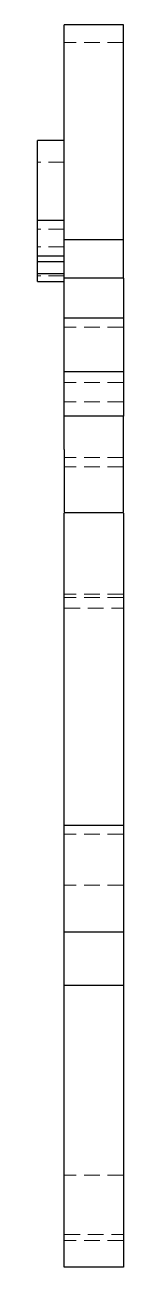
# Model space of a CAD drawing. Header units: millimetres. Extents: x 50 to 226, y 7 to 161.
# Drawn here: x 219.5 to 226.5, y 7 to 107 of the extents above.
import ezdxf

# ---------------------------------------------------------------- set-up
doc = ezdxf.new("R2010")
doc.units = ezdxf.units.MM
doc.linetypes.add('HIDDEN', pattern=[1.905, 1.27, -0.635])

msp = doc.modelspace()

# ---------------------------------------------------------------- linework, layer by layer
at = {"color": 7, "linetype": 'Continuous', "lineweight": 25}
for p, q in [((226.46, 107), (221.69, 107)), ((221.69, 103.33), (221.69, 107)), ((226.46, 103.33), (226.46, 107)), ((221.69, 89.7), (221.69, 103.33)), ((226.46, 89.7), (226.46, 103.33)), ((221.69, 97.7), (219.54, 97.7)), ((221.69, 91.26), (219.54, 91.26)), ((219.54, 88.39), (219.54, 91.26)), ((226.46, 89.7), (221.69, 89.7)), ((221.69, 86.6), (221.69, 89.7)), ((226.46, 86.6), (226.46, 89.7)), ((219.54, 87.96), (219.54, 88.39)), ((221.69, 88.39), (219.54, 88.39)), ((219.54, 87.96), (221.69, 87.96)), ((219.54, 86.96), (219.54, 87.96)), ((221.69, 86.96), (219.54, 86.96)), ((219.54, 86.33), (219.54, 86.96)), ((219.54, 86.33), (221.69, 86.33)), ((226.46, 86.6), (221.69, 86.6)), ((221.69, 83.38), (221.69, 86.6)), ((226.46, 86.6), (226.46, 83.38)), ((221.69, 79.08), (221.69, 83.38)), ((226.46, 83.38), (221.69, 83.38)), ((226.46, 83.38), (226.46, 79.08)), ((221.69, 75.5), (221.69, 79.08)), ((226.46, 79.08), (221.69, 79.08)), ((226.46, 79.08), (226.46, 75.5)), ((226.46, 75.5), (221.69, 75.5)), ((221.69, 72.81), (221.69, 75.5)), ((226.46, 72.81), (226.46, 75.5)), ((221.69, 72.81), (221.69, 67.75)), ((226.46, 67.75), (226.46, 72.81)), ((221.69, 67.75), (226.46, 67.75)), ((226.46, 67.7), (226.46, 42.56)), ((226.46, 42.56), (221.69, 42.56)), ((221.69, 41.85), (221.69, 42.56)), ((226.46, 42.56), (226.46, 41.85)), ((221.69, 33.97), (221.69, 41.85)), ((226.46, 41.85), (226.46, 33.97)), ((226.46, 33.97), (221.69, 33.97)), ((221.69, 29.67), (221.69, 33.97)), ((226.46, 33.97), (226.46, 29.67)), ((226.46, 29.67), (221.69, 29.67)), ((221.69, 7), (221.69, 29.67)), ((226.46, 29.67), (226.46, 7)), ((226.46, 7), (221.69, 7))]:
    msp.add_line(p, q, dxfattribs=at)
at = {"color": 7, "linetype": 'HIDDEN', "lineweight": 18}
for p, q in [((226.46, 105.58), (221.69, 105.58)), ((221.69, 95.94), (219.54, 95.94)), ((221.69, 90.54), (219.54, 90.54)), ((221.69, 89.14), (219.54, 89.14)), ((221.69, 86.81), (219.54, 86.81)), ((226.46, 82.66), (221.69, 82.66)), ((226.46, 78.21), (221.69, 78.21)), ((226.46, 76.65), (221.69, 76.65)), ((226.46, 72.16), (221.69, 72.16)), ((226.46, 71.43), (221.69, 71.43)), ((226.46, 61.18), (221.69, 61.18)), ((226.46, 60.9), (221.69, 60.9)), ((221.69, 60.04), (226.46, 60.04)), ((226.46, 41.85), (221.69, 41.85)), ((226.46, 37.74), (221.69, 37.74)), ((226.46, 14.41), (221.69, 14.41)), ((221.69, 9.64), (226.46, 9.64)), ((226.46, 9.15), (221.69, 9.15))]:
    msp.add_line(p, q, dxfattribs=at)
at = {"color": 7, "linetype": 'Continuous', "lineweight": 25}
for points, knots in [([(219.54, 91.26), (219.54, 91.67), (219.54, 92.51), (219.54, 93.74), (219.54, 94.86), (219.54, 95.8), (219.54, 96.56), (219.54, 97.17), (219.54, 97.53), (219.54, 97.72), (219.54, 97.69), (219.54, 97.69)], [0, 0, 0, 0, 0.12362, 0.24618, 0.37004, 0.47141, 0.58915, 0.72525, 0.87323, 0.99283, 1, 1, 1, 1]), ([(221.69, 42.56), (221.69, 42.83), (221.69, 43.34), (221.69, 44.29), (221.69, 45.33), (221.69, 46.44), (221.69, 47.59), (221.69, 48.63), (221.69, 49.51), (221.69, 50.21), (221.69, 50.9), (221.69, 51.56), (221.69, 52.08), (221.69, 52.46), (221.69, 52.72), (221.69, 52.88), (221.69, 52.97), (221.69, 53.02), (221.69, 53.07), (221.69, 53.16), (221.69, 53.34), (221.69, 53.65), (221.69, 54.09), (221.69, 54.65), (221.69, 55.29), (221.69, 56.04), (221.69, 56.98), (221.69, 58.11), (221.69, 59.44), (221.69, 60.84), (221.69, 62.26), (221.69, 63.71), (221.69, 65.14), (221.69, 66.47), (221.69, 67.33), (221.69, 67.69), (221.69, 67.7)], [0, 0, 0, 0, 0.033173, 0.064083, 0.093078, 0.120353, 0.145827, 0.169122, 0.183297, 0.196477, 0.209118, 0.225679, 0.244925, 0.268568, 0.297464, 0.331681, 0.370673, 0.413469, 0.458833, 0.511003, 0.562754, 0.612357, 0.658483, 0.6918, 0.722471, 0.75071, 0.776937, 0.806792, 0.835433, 0.863503, 0.891173, 0.918206, 0.946962, 0.973904, 0.999067, 1, 1, 1, 1])]:
    msp.add_open_spline(points, degree=3, knots=knots, dxfattribs=at)

doc.saveas('drawing.dxf')
